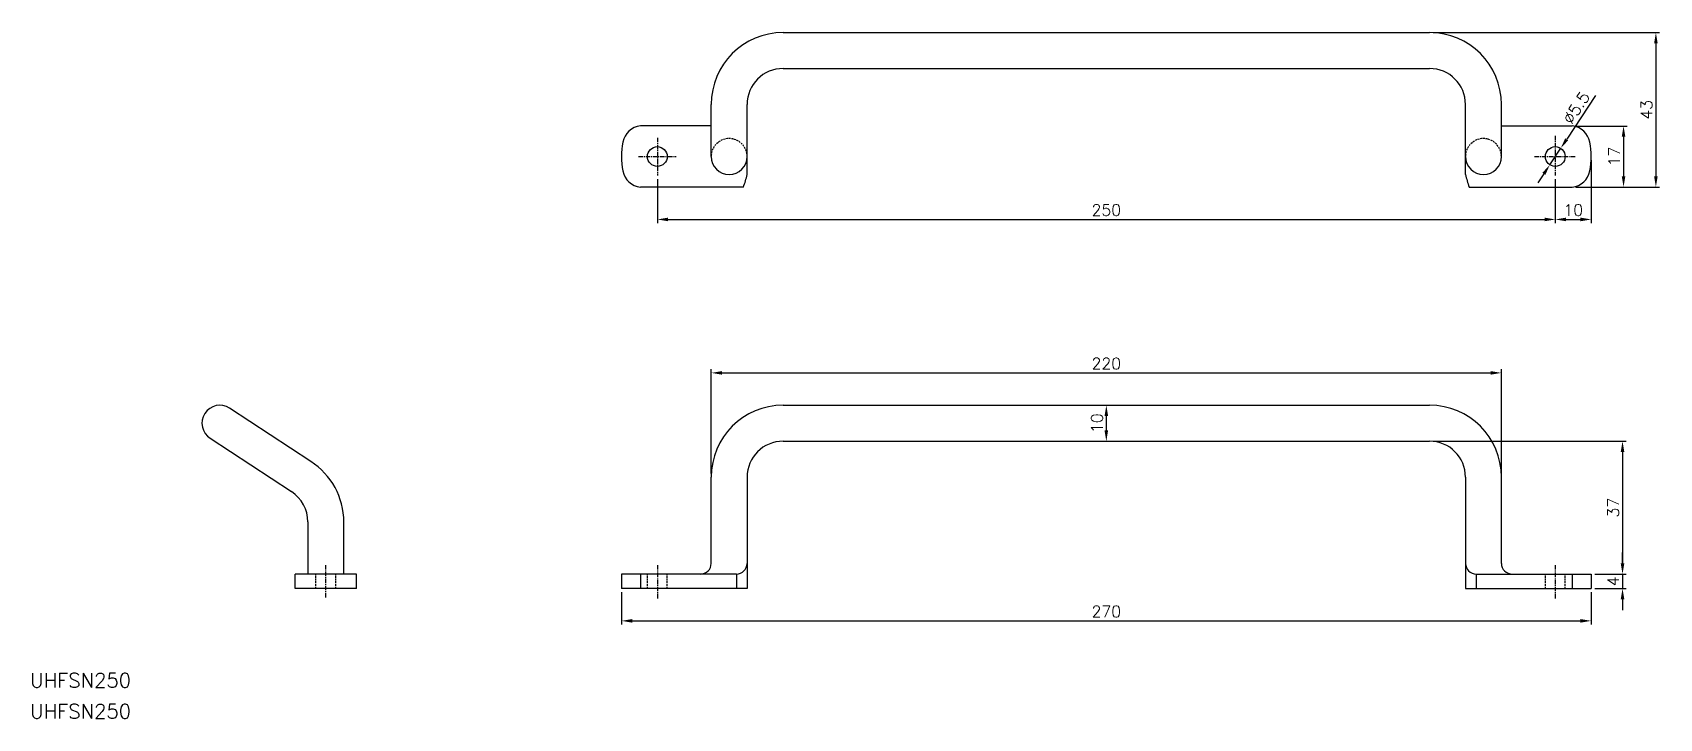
# Model space of a CAD drawing. Extents: x -82 to 371, y -36 to 155.
import ezdxf

# ---------------------------------------------------------------- set-up
doc = ezdxf.new("R2010")
doc.units = 0
doc.header["$MEASUREMENT"] = 0
doc.linetypes.add('CENTER', pattern=[2, 1.25, -0.25, 0.25, -0.25])
doc.linetypes.add('DASHED', pattern=[0.75, 0.5, -0.25])
doc.layers.get('0').update_dxf_attribs({"linetype": 'CONTINUOUS'})
doc.layers.get('Defpoints').update_dxf_attribs({"linetype": 'CONTINUOUS'})
doc.layers.add('CENTER', color=1, linetype='CENTER')
doc.layers.add('SIZE', color=7, linetype='CONTINUOUS')
doc.styles.get("Standard").update_dxf_attribs({"font": 'txt.shx', "bigfont": 'bigfont.shx'})
doc.dimstyles.new('MISUMI', dxfattribs={"dimtxt": 3.2, "dimasz": 3, "dimexe": 1, "dimexo": 1, "dimgap": 1, "dimtad": 1, "dimdec": 4, "dimdsep": 46, "dimtxsty": 'STANDARD', "dimcen": 0, "dimadec": 0, "dimazin": 0, "dimtfac": 0.6, "dimtdec": 4, "dimtix": 1, "dimtmove": 2, "dimatfit": 3, "dimfxl": 1, "dimtvp": 1, "dimtolj": 1, "dimarcsym": 0})

# ---------------------------------------------------------------- blocks, each defined once
blk = doc.blocks.new('*D15')
at = {"layer": 'Defpoints', "color": 0, "linetype": 'Continuous'}
for p in [(82.29, 0), (352.29, 0), (352.29, -9)]:
    blk.add_point(p, dxfattribs=at)
at = {"layer": 'SIZE', "color": 0, "linetype": 'Continuous', "lineweight": -2}
for p, q in [((82.29, -1), (82.29, -10)), ((352.29, -1), (352.29, -10)), ((85.29, -9), (349.29, -9))]:
    blk.add_line(p, q, dxfattribs=at)
at = {"layer": 'SIZE', "color": 0, "linetype": 'Continuous'}
for points in [[(85.29, -8.5), (85.29, -9.5), (82.29, -9)], [(349.29, -8.5), (349.29, -9.5), (352.29, -9)]]:
    blk.add_solid(points, dxfattribs=at)
at = {"layer": 'SIZE', "color": 0, "linetype": 'Continuous', "insert": (217.29, -6.4), "char_height": 3.2, "attachment_point": 5}
blk.add_mtext('\\A1;270', dxfattribs=at)
blk = doc.blocks.new('*D16')
at = {"layer": 'Defpoints', "color": 0, "linetype": 'Continuous'}
for p in [(327.29, 60), (107.29, 31), (327.29, 31)]:
    blk.add_point(p, dxfattribs=at)
at = {"layer": 'SIZE', "color": 0, "linetype": 'Continuous', "lineweight": -2}
for p, q in [((107.29, 32), (107.29, 61)), ((110.29, 60), (324.29, 60)), ((327.29, 32), (327.29, 61))]:
    blk.add_line(p, q, dxfattribs=at)
at = {"layer": 'SIZE', "color": 0, "linetype": 'Continuous'}
for points in [[(110.29, 60.5), (110.29, 59.5), (107.29, 60)], [(324.29, 60.5), (324.29, 59.5), (327.29, 60)]]:
    blk.add_solid(points, dxfattribs=at)
at = {"layer": 'SIZE', "color": 0, "linetype": 'Continuous', "insert": (217.29, 62.6), "char_height": 3.2, "attachment_point": 5}
blk.add_mtext('\\A1;220', dxfattribs=at)
blk = doc.blocks.new('*D17')
at = {"layer": 'Defpoints', "color": 0, "linetype": 'Continuous'}
for p in [(147.29, 51), (217.29, 41), (217.29, 41)]:
    blk.add_point(p, dxfattribs=at)
at = {"layer": 'SIZE', "color": 0, "linetype": 'Continuous', "lineweight": -2}
for p, q in [((148.29, 51), (218.29, 51)), ((217.29, 48), (217.29, 44))]:
    blk.add_line(p, q, dxfattribs=at)
at = {"layer": 'SIZE', "color": 0, "linetype": 'Continuous'}
for points in [[(216.79, 48), (217.79, 48), (217.29, 51)], [(216.79, 44), (217.79, 44), (217.29, 41)]]:
    blk.add_solid(points, dxfattribs=at)
at = {"layer": 'SIZE', "color": 0, "linetype": 'Continuous', "insert": (214.69, 46), "char_height": 3.2, "attachment_point": 5, "rotation": 90}
blk.add_mtext('\\A1;10', dxfattribs=at)
blk = doc.blocks.new('*D18')
at = {"layer": 'Defpoints', "color": 0, "linetype": 'Continuous'}
for p in [(307.29, 41), (352.29, 4), (361, 4)]:
    blk.add_point(p, dxfattribs=at)
at = {"layer": 'SIZE', "color": 0, "linetype": 'Continuous', "lineweight": -2}
for p, q in [((308.29, 41), (362, 41)), ((361, 38), (361, 7)), ((353.29, 4), (362, 4))]:
    blk.add_line(p, q, dxfattribs=at)
at = {"layer": 'SIZE', "color": 0, "linetype": 'Continuous'}
for points in [[(360.5, 38), (361.5, 38), (361, 41)], [(360.5, 7), (361.5, 7), (361, 4)]]:
    blk.add_solid(points, dxfattribs=at)
at = {"layer": 'SIZE', "color": 0, "linetype": 'Continuous', "insert": (358.4, 22.5), "char_height": 3.2, "attachment_point": 5, "rotation": 90}
blk.add_mtext('\\A1;37', dxfattribs=at)
blk = doc.blocks.new('*D19')
at = {"layer": 'Defpoints', "color": 0, "linetype": 'Continuous'}
for p in [(352.29, 4), (352.29, 0), (361, 0)]:
    blk.add_point(p, dxfattribs=at)
at = {"layer": 'SIZE', "color": 0, "linetype": 'Continuous', "lineweight": -2}
for p, q in [((361, 7), (361, 10)), ((353.29, 4), (362, 4)), ((361, 4), (361, 0)), ((353.29, 0), (362, 0)), ((361, -3), (361, -6))]:
    blk.add_line(p, q, dxfattribs=at)
at = {"layer": 'SIZE', "color": 0, "linetype": 'Continuous'}
for points in [[(360.5, 7), (361.5, 7), (361, 4)], [(360.5, -3), (361.5, -3), (361, 0)]]:
    blk.add_solid(points, dxfattribs=at)
at = {"layer": 'SIZE', "color": 0, "linetype": 'Continuous', "insert": (358.4, 2), "char_height": 3.2, "attachment_point": 5, "rotation": 90}
blk.add_mtext('\\A1;4', dxfattribs=at)
blk = doc.blocks.new('*D20')
at = {"layer": 'Defpoints', "color": 0, "linetype": 'Continuous'}
for p in [(92.29, 114.95), (342.29, 114.95), (342.29, 102.7)]:
    blk.add_point(p, dxfattribs=at)
at = {"layer": 'SIZE', "color": 0, "linetype": 'Continuous', "lineweight": -2}
for p, q in [((92.29, 113.95), (92.29, 101.7)), ((342.29, 113.95), (342.29, 101.7)), ((95.29, 102.7), (339.29, 102.7))]:
    blk.add_line(p, q, dxfattribs=at)
at = {"layer": 'SIZE', "color": 0, "linetype": 'Continuous'}
for points in [[(95.29, 103.2), (95.29, 102.2), (92.29, 102.7)], [(339.29, 103.2), (339.29, 102.2), (342.29, 102.7)]]:
    blk.add_solid(points, dxfattribs=at)
at = {"layer": 'SIZE', "color": 0, "linetype": 'Continuous', "insert": (217.29, 105.3), "char_height": 3.2, "attachment_point": 5}
blk.add_mtext('\\A1;250', dxfattribs=at)
blk = doc.blocks.new('*D21')
at = {"layer": 'Defpoints', "color": 0, "linetype": 'Continuous'}
for p in [(346.98, 128.7), (346.98, 111.7), (361.29, 111.7)]:
    blk.add_point(p, dxfattribs=at)
at = {"layer": 'SIZE', "color": 0, "linetype": 'Continuous', "lineweight": -2}
for p, q in [((347.98, 128.7), (362.29, 128.7)), ((361.29, 125.7), (361.29, 114.7)), ((347.98, 111.7), (362.29, 111.7))]:
    blk.add_line(p, q, dxfattribs=at)
at = {"layer": 'SIZE', "color": 0, "linetype": 'Continuous'}
for points in [[(360.79, 125.7), (361.79, 125.7), (361.29, 128.7)], [(360.79, 114.7), (361.79, 114.7), (361.29, 111.7)]]:
    blk.add_solid(points, dxfattribs=at)
at = {"layer": 'SIZE', "color": 0, "linetype": 'Continuous', "insert": (358.69, 120.2), "char_height": 3.2, "attachment_point": 5, "rotation": 90}
blk.add_mtext('\\A1;17', dxfattribs=at)
blk = doc.blocks.new('*D22')
at = {"layer": 'Defpoints', "color": 0, "linetype": 'Continuous'}
for p in [(307.29, 154.7), (346.98, 111.7), (370.29, 111.7)]:
    blk.add_point(p, dxfattribs=at)
at = {"layer": 'SIZE', "color": 0, "linetype": 'Continuous', "lineweight": -2}
for p, q in [((308.29, 154.7), (371.29, 154.7)), ((370.29, 151.7), (370.29, 114.7)), ((347.98, 111.7), (371.29, 111.7))]:
    blk.add_line(p, q, dxfattribs=at)
at = {"layer": 'SIZE', "color": 0, "linetype": 'Continuous'}
for points in [[(369.79, 151.7), (370.79, 151.7), (370.29, 154.7)], [(369.79, 114.7), (370.79, 114.7), (370.29, 111.7)]]:
    blk.add_solid(points, dxfattribs=at)
at = {"layer": 'SIZE', "color": 0, "linetype": 'Continuous', "insert": (367.69, 133.2), "char_height": 3.2, "attachment_point": 5, "rotation": 90}
blk.add_mtext('\\A1;43', dxfattribs=at)
blk = doc.blocks.new('*D23')
at = {"layer": 'Defpoints', "color": 0, "linetype": 'Continuous'}
for p in [(352.29, 120.2), (342.29, 113.95), (352.29, 102.7)]:
    blk.add_point(p, dxfattribs=at)
at = {"layer": 'SIZE', "color": 0, "linetype": 'Continuous', "lineweight": -2}
for p, q in [((352.29, 119.2), (352.29, 101.7)), ((342.29, 112.95), (342.29, 101.7)), ((345.29, 102.7), (349.29, 102.7))]:
    blk.add_line(p, q, dxfattribs=at)
at = {"layer": 'SIZE', "color": 0, "linetype": 'Continuous'}
for points in [[(345.29, 103.2), (345.29, 102.2), (342.29, 102.7)], [(349.29, 103.2), (349.29, 102.2), (352.29, 102.7)]]:
    blk.add_solid(points, dxfattribs=at)
at = {"layer": 'SIZE', "color": 0, "linetype": 'Continuous', "insert": (347.29, 105.3), "char_height": 3.2, "attachment_point": 5}
blk.add_mtext('\\A1;10', dxfattribs=at)
blk = doc.blocks.new('*D24')
at = {"layer": 'Defpoints', "color": 0, "linetype": 'Continuous'}
for p in [(343.8, 122.5), (340.77, 117.91)]:
    blk.add_point(p, dxfattribs=at)
at = {"layer": 'SIZE', "color": 0, "linetype": 'Continuous', "lineweight": -2}
for p, q in [((353.51, 137.18), (345.46, 125)), ((340.77, 117.91), (343.8, 122.5)), ((339.11, 115.41), (337.46, 112.9))]:
    blk.add_line(p, q, dxfattribs=at)
at = {"layer": 'SIZE', "color": 0, "linetype": 'Continuous'}
for points in [[(345.04, 125.27), (345.88, 124.72), (343.8, 122.5)], [(338.7, 115.68), (339.53, 115.13), (340.77, 117.91)]]:
    blk.add_solid(points, dxfattribs=at)
at = {"layer": 'SIZE', "color": 0, "linetype": 'Continuous', "insert": (348.14, 133.77), "char_height": 3.2, "attachment_point": 5, "rotation": 56.52}
blk.add_mtext('\\A1;∅5.5', dxfattribs=at)

msp = doc.modelspace()

# ---------------------------------------------------------------- linework, layer by layer
at = {"color": 7, "linetype": 'Continuous'}
for p, q in [((127.28656, 154.70241), (307.28656, 154.70241)), ((127.28656, 144.70241), (307.28656, 144.70241)), ((107.28656, 120.20241), (107.28656, 134.70241)), ((117.28656, 115.20241), (117.28656, 134.70241)), ((317.28656, 115.20241), (317.28656, 134.70241)), ((327.28656, 120.20241), (327.28656, 134.70241)), ((107.28656, 128.70241), (87.58962, 128.70241)), ((327.28656, 128.70241), (346.9835, 128.70241)), ((116.25195, 111.70241), (87.58962, 111.70241)), ((318.32118, 111.70241), (346.9835, 111.70241)), ((-4.1915, 35.36577), (-26.79788, 50.20696)), ((127.28656, 51), (307.28656, 51)), ((-32.20212, 41.79304), (-9.59575, 26.95184)), ((127.28656, 41), (307.28656, 41)), ((107.28656, 7), (107.28656, 31)), ((117.28656, 31), (117.28656, 0)), ((317.28656, 31), (317.28656, 0)), ((327.28656, 7), (327.28656, 31)), ((-5, 18.53792), (-5, 4)), ((5, 4), (5, 18.53792)), ((8.5, 4), (-8.5, 4)), ((-8.5, 0), (-8.5, 4)), ((8.5, 0), (-8.5, 0)), ((8.5, 0), (8.5, 4)), ((82.28656, 4), (82.28656, 0)), ((114.28656, 4), (82.28656, 4)), ((117.28656, 0), (82.28656, 0)), ((87.58962, 4), (87.58962, 0)), ((114.28471, 4), (114.28471, 0)), ((317.28656, 0), (352.28656, 0)), ((320.28656, 4), (352.28656, 4)), ((320.28841, 4), (320.28841, 0)), ((346.9835, 4), (346.9835, 0)), ((352.28656, 4), (352.28656, 0))]:
    msp.add_line(p, q, dxfattribs=at)
at = {"color": 3, "linetype": 'DASHED'}
for p, q in [((-2.75, 0), (-2.75, 4)), ((2.75, 0), (2.75, 4)), ((89.53656, 0), (89.53656, 4)), ((95.03656, 0), (95.03656, 4)), ((339.53656, 0), (339.53656, 4)), ((345.03656, 0), (345.03656, 4))]:
    msp.add_line(p, q, dxfattribs=at)
at = {"color": 7, "linetype": 'Continuous'}
for centre in [(92.28656, 120.20241), (342.28656, 120.20241)]:
    msp.add_circle(centre, 2.75, dxfattribs=at)
for centre, radius, start, end in [((127.28656, 134.70241), 20, 90, 180), ((307.28656, 134.70241), 20, 0, 90), ((127.28656, 134.70241), 10, 90, 180), ((307.28656, 134.70241), 10, 0, 90), ((88.07901, 123.25296), 5.47138, 95.1317019, 170.0068927), ((346.49411, 123.25296), 5.47138, 9.9931073, 84.8682981), ((102.28656, 120.20241), 20, 168.463041, 191.536959), ((332.28656, 120.20241), 20, 348.463041, 11.536959), ((112.28656, 120.20241), 5, 180, 0), ((322.28656, 120.20241), 5, 180, 0), ((88.07901, 117.15185), 5.47138, 189.9931073, 264.8682981), ((91.47012, 120.93093), 26.44437, 339.5751316, 347.4890896), ((343.10301, 120.93093), 26.44437, 192.5109104, 200.4248684), ((346.49411, 117.15185), 5.47138, 275.1317019, 350.0068927), ((-29.5, 46), 5, 57.287419, 237.287419), ((127.28656, 31), 20, 90, 180), ((307.28656, 31), 20, 0, 90), ((127.28656, 31), 10, 90, 180), ((307.28656, 31), 10, 0, 90), ((-15, 18.53792), 20, 0, 57.287419), ((-15, 18.53792), 10, 0, 57.287419), ((104.28656, 7), 3, 270, 0), ((114.28656, 7), 3, 270, 0), ((320.28656, 7), 3, 180, 270), ((330.28656, 7), 3, 180, 270)]:
    msp.add_arc(centre, radius, start, end, dxfattribs=at)
at = {"color": 3, "linetype": 'DASHED'}
for centre in [(112.28656, 120.20241), (322.28656, 120.20241)]:
    msp.add_arc(centre, 5, 0, 180, dxfattribs=at)
at = {"layer": 'CENTER', "color": 1, "linetype": 'CENTER'}
for p, q in [((92.28656, 125.45241), (92.28656, 114.95241)), ((342.28656, 125.95241), (342.28656, 114.95241)), ((87.03656, 120.20241), (97.53656, 120.20241)), ((336.53656, 120.20241), (348.03656, 120.20241)), ((0, -2.5), (0, 6.5)), ((92.28656, 6.5), (92.28656, -3)), ((342.28656, 6.5), (342.28656, -3))]:
    msp.add_line(p, q, dxfattribs=at)

# ---------------------------------------------------------------- texts
at = {"color": 7, "linetype": 'Continuous'}
for p in [(-82.35019, -27.55367), (-82.35019, -36.15238)]:
    msp.add_text('UHFSN250', height=4, dxfattribs=at).set_placement(p)

# ---------------------------------------------------------------- dimensions: what is measured, and where the dimension line sits
at = {"layer": 'SIZE', "color": 7, "linetype": 'Continuous'}
for base, p1, p2, picture, middle in [((370.28656, 111.70241), (307.28656, 154.70241), (346.9835, 111.70241), '*D22', (367.68656, 133.20241)), ((361.28656, 111.70241), (346.9835, 128.70241), (346.9835, 111.70241), '*D21', (358.68656, 120.20241)), ((217.28656, 41), (147.28656, 51), (217.28656, 41), '*D17', (214.68656, 46)), ((360.99906, 4), (307.28656, 41), (352.28656, 4), '*D18', (358.39906, 22.5)), ((360.99906, 0), (352.28656, 4), (352.28656, 0), '*D19', (358.39906, 2))]:
    dim = msp.add_linear_dim(base=base, p1=p1, p2=p2, angle=90, dimstyle='MISUMI', dxfattribs=at)
    dim.commit()
    dim.dimension.update_dxf_attribs({"geometry": picture, "text_midpoint": middle})
dim = msp.add_diameter_dim_2p(p1=(340.76954, 117.90869), p2=(343.80359, 122.49612), dimstyle='MISUMI', dxfattribs=at)
dim.commit()
dim.dimension.update_dxf_attribs({"geometry": '*D24', "text_midpoint": (348.14441, 133.77253)})
for base, p1, p2, picture, middle in [((352.28656, 102.70241), (342.28656, 113.95241), (352.28656, 120.20241), '*D23', (347.28656, 105.30241)), ((342.28656, 102.70241), (92.28656, 114.95241), (342.28656, 114.95241), '*D20', (217.28656, 105.30241)), ((327.28656, 60), (107.28656, 31), (327.28656, 31), '*D16', (217.28656, 62.6)), ((352.28656, -9), (82.28656, 0), (352.28656, 0), '*D15', (217.28656, -6.4))]:
    dim = msp.add_linear_dim(base=base, p1=p1, p2=p2, dimstyle='MISUMI', dxfattribs=at)
    dim.commit()
    dim.dimension.update_dxf_attribs({"geometry": picture, "text_midpoint": middle})

doc.saveas('drawing.dxf')
